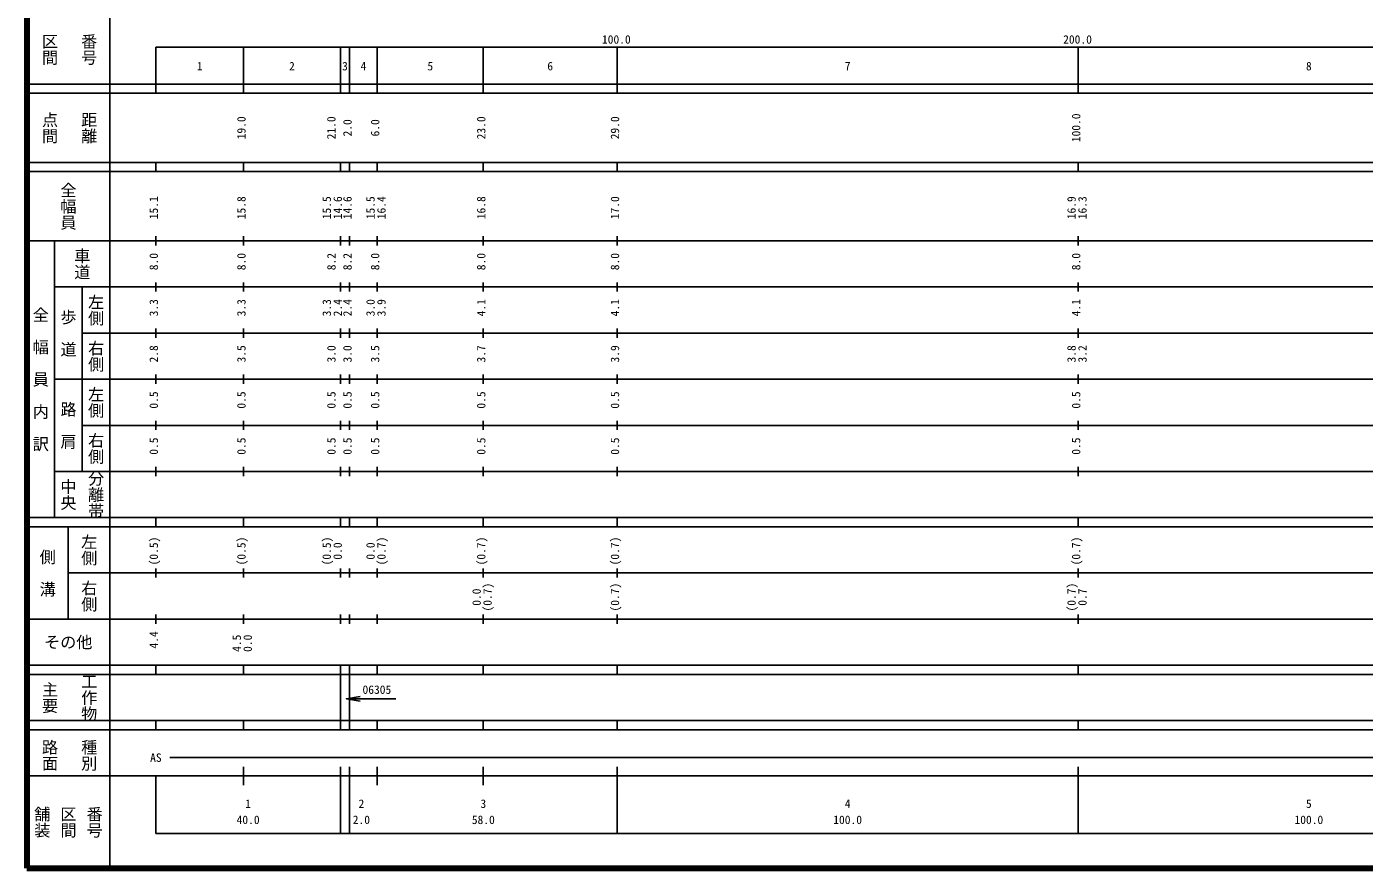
# Model space of a CAD drawing. Units: millimetres on the paper, enlarged 1000 times. Extents: x 40000 to 680000, y 20000 to 380000.
# Drawn here: x 40000 to 330017, y 20000 to 202409 of the extents above; entities that cross this region are included whole.
import ezdxf
from ezdxf.enums import TextEntityAlignment as Align

# ---------------------------------------------------------------- set-up
doc = ezdxf.new("R2010")
doc.units = ezdxf.units.MM
doc.header["$LTSCALE"] = 1000
doc.layers.add('M-TTL', color=2, linetype='Continuous', lineweight=140)
doc.layers.add('M-TTL-BAND', color=7, linetype='Continuous', lineweight=25)
doc.styles.add('@ＭＳ ゴシック', font='')
doc.styles.add('ＭＳ ゴシック', font='')
doc.styles.get('@ＭＳ ゴシック').set_extended_font_data('@MS Gothic')
doc.styles.get('ＭＳ ゴシック').set_extended_font_data('MS Gothic')

# ---------------------------------------------------------------- blocks, each defined once
blk = doc.blocks.new('open_arrow')
at = {"color": 0, "linetype": 'Continuous', "lineweight": -2}
blk.add_lwpolyline([(7.5, 1.25), (0, 0), (7.5, -1.25)], dxfattribs=at)

msp = doc.modelspace()

# ---------------------------------------------------------------- linework, layer by layer
at = {"layer": 'M-TTL'}
for p, q in [((40000, 380000), (40000, 20000)), ((40000, 20000), (680000, 20000))]:
    msp.add_line(p, q, dxfattribs=at)
at = {"layer": 'M-TTL-BAND'}
for p, q in [((58000, 370000), (58000, 20000)), ((68000, 198000), (579000, 198000)), ((68000, 198000), (68000, 188000)), ((87000, 188000), (87000, 198000)), ((108000, 188000), (108000, 198000)), ((110000, 188000), (110000, 198000)), ((116000, 188000), (116000, 198000)), ((139000, 188000), (139000, 198000)), ((168000, 188000), (168000, 198000)), ((268000, 188000), (268000, 198000)), ((40000, 190000), (579000, 190000)), ((40000, 188000), (579000, 188000)), ((40000, 173000), (579000, 173000)), ((68000, 171000), (68000, 173000)), ((87000, 171000), (87000, 173000)), ((108000, 171000), (108000, 173000)), ((110000, 171000), (110000, 173000)), ((116000, 171000), (116000, 173000)), ((139000, 171000), (139000, 173000)), ((168000, 171000), (168000, 173000)), ((268000, 171000), (268000, 173000)), ((40000, 171000), (579000, 171000)), ((68000, 155000), (68000, 157000)), ((87000, 155000), (87000, 157000)), ((108000, 155000), (108000, 157000)), ((110000, 155000), (110000, 157000)), ((116000, 155000), (116000, 157000)), ((139000, 155000), (139000, 157000)), ((168000, 155000), (168000, 157000)), ((268000, 155000), (268000, 157000)), ((40000, 156000), (579000, 156000)), ((46000, 96000), (46000, 156000)), ((46000, 146000), (579000, 146000)), ((52000, 146000), (52000, 106000)), ((68000, 145000), (68000, 147000)), ((87000, 145000), (87000, 147000)), ((108000, 145000), (108000, 147000)), ((110000, 145000), (110000, 147000)), ((116000, 145000), (116000, 147000)), ((139000, 145000), (139000, 147000)), ((168000, 145000), (168000, 147000)), ((268000, 145000), (268000, 147000)), ((68000, 135000), (68000, 137000)), ((87000, 135000), (87000, 137000)), ((108000, 135000), (108000, 137000)), ((110000, 135000), (110000, 137000)), ((116000, 135000), (116000, 137000)), ((139000, 135000), (139000, 137000)), ((168000, 135000), (168000, 137000)), ((268000, 135000), (268000, 137000)), ((52000, 136000), (579000, 136000)), ((46000, 126000), (579000, 126000)), ((68000, 125000), (68000, 127000)), ((87000, 125000), (87000, 127000)), ((108000, 125000), (108000, 127000)), ((110000, 125000), (110000, 127000)), ((116000, 125000), (116000, 127000)), ((139000, 125000), (139000, 127000)), ((168000, 125000), (168000, 127000)), ((268000, 125000), (268000, 127000)), ((68000, 115000), (68000, 117000)), ((87000, 115000), (87000, 117000)), ((108000, 115000), (108000, 117000)), ((110000, 115000), (110000, 117000)), ((116000, 115000), (116000, 117000)), ((139000, 115000), (139000, 117000)), ((168000, 115000), (168000, 117000)), ((268000, 115000), (268000, 117000)), ((52000, 116000), (579000, 116000)), ((46000, 106000), (579000, 106000)), ((68000, 105000), (68000, 107000)), ((87000, 105000), (87000, 107000)), ((108000, 105000), (108000, 107000)), ((110000, 105000), (110000, 107000)), ((116000, 105000), (116000, 107000)), ((139000, 105000), (139000, 107000)), ((168000, 105000), (168000, 107000)), ((268000, 105000), (268000, 107000)), ((40000, 96000), (579000, 96000)), ((68000, 94000), (68000, 96000)), ((87000, 94000), (87000, 96000)), ((108000, 94000), (108000, 96000)), ((110000, 94000), (110000, 96000)), ((116000, 94000), (116000, 96000)), ((139000, 94000), (139000, 96000)), ((168000, 94000), (168000, 96000)), ((268000, 94000), (268000, 96000)), ((40000, 94000), (579000, 94000)), ((49000, 94000), (49000, 74000)), ((68000, 83000), (68000, 85000)), ((87000, 83000), (87000, 85000)), ((108000, 83000), (108000, 85000)), ((110000, 83000), (110000, 85000)), ((116000, 83000), (116000, 85000)), ((139000, 83000), (139000, 85000)), ((168000, 83000), (168000, 85000)), ((268000, 83000), (268000, 85000)), ((49000, 84000), (579000, 84000)), ((40000, 74000), (579000, 74000)), ((68000, 73000), (68000, 75000)), ((87000, 73000), (87000, 75000)), ((108000, 73000), (108000, 75000)), ((110000, 73000), (110000, 75000)), ((116000, 73000), (116000, 75000)), ((139000, 73000), (139000, 75000)), ((168000, 73000), (168000, 75000)), ((268000, 73000), (268000, 75000)), ((40000, 64000), (579000, 64000)), ((68000, 62000), (68000, 64000)), ((87000, 62000), (87000, 64000)), ((108000, 62000), (108000, 64000)), ((110000, 62000), (110000, 64000)), ((116000, 62000), (116000, 64000)), ((139000, 62000), (139000, 64000)), ((168000, 62000), (168000, 64000)), ((268000, 62000), (268000, 64000)), ((40000, 62000), (579000, 62000)), ((108000, 52000), (108000, 62000)), ((110000, 52000), (110000, 62000)), ((109313, 56746), (120052, 56746)), ((40000, 52000), (579000, 52000)), ((40000, 50000), (579000, 50000)), ((68000, 50000), (68000, 52000)), ((87000, 50000), (87000, 52000)), ((108000, 50000), (108000, 52000)), ((110000, 50000), (110000, 52000)), ((116000, 50000), (116000, 52000)), ((139000, 50000), (139000, 52000)), ((168000, 50000), (168000, 52000)), ((268000, 50000), (268000, 52000)), ((71000, 44000), (407200, 44000)), ((87000, 38000), (87000, 42000)), ((108000, 27500), (108000, 42000)), ((110000, 27500), (110000, 42000)), ((116000, 38000), (116000, 42000)), ((139000, 38000), (139000, 42000)), ((168000, 27500), (168000, 42000)), ((268000, 27500), (268000, 42000)), ((40000, 40000), (579000, 40000)), ((68000, 40000), (68000, 27500)), ((68000, 27500), (579000, 27500))]:
    msp.add_line(p, q, dxfattribs=at)

# ---------------------------------------------------------------- block references
at = {"layer": 'M-TTL-BAND', "xscale": 400, "yscale": 400}
msp.add_blockref('open_arrow', (109313, 56746), dxfattribs=at)

# ---------------------------------------------------------------- texts
at = {"layer": 'M-TTL-BAND', "style": '@ＭＳ ゴシック'}
for s, p in [('区間', (45000, 197500)), ('番号', (53500, 197500)), ('点間', (45000, 180500)), ('距離', (53500, 180500)), ('全幅員', (49000, 163500)), ('車道', (52000, 151000)), ('左側', (55000, 141000)), ('全\u3000幅\u3000員\u3000内\u3000訳', (43000, 126000)), ('歩\u3000道', (49000, 136000)), ('右側', (55000, 131000)), ('左側', (55000, 121000)), ('路\u3000肩', (49000, 116000)), ('右側', (55000, 111000)), ('分離帯', (55000, 101000)), ('中央', (49000, 101000)), ('左側', (53500, 89000)), ('側\u3000溝', (44500, 84000)), ('右側', (53500, 79000)), ('工作物', (53500, 57000)), ('主要', (45000, 57000)), ('路面', (45000, 44500)), ('種別', (53500, 44500)), ('舗装', (43333, 30000)), ('区間', (49000, 30000)), ('番号', (54667, 30000))]:
    msp.add_text(s, height=2566, rotation=270, dxfattribs=at).set_placement(p, align=Align.MIDDLE_CENTER)
at = {"layer": 'M-TTL-BAND', "style": 'ＭＳ ゴシック'}
for s, p in [('100.0', (167844, 198195)), ('200.0', (267844, 198195)), ('1', (77500, 192405)), ('2', (97500, 192405)), ('3', (109000, 192405)), ('4', (113000, 192405)), ('5', (127500, 192405)), ('6', (153500, 192405)), ('7', (218000, 192405)), ('8', (318000, 192405)), ('AS', (68000, 42500)), ('1', (88000, 32523)), ('2', (112558, 32523)), ('3', (139000, 32523)), ('4', (218000, 32523)), ('5', (318000, 32523)), ('40.0', (88000, 29033)), ('2.0', (112558, 29033)), ('58.0', (139000, 29033)), ('100.0', (218000, 29033)), ('100.0', (318000, 29033))]:
    msp.add_text(s, height=1833, dxfattribs=at).set_placement(p, align=Align.BOTTOM_CENTER)
for s, p in [('19.0', (88000, 180500)), ('21.0', (107500, 180500)), ('23.0', (140000, 180500)), ('29.0', (169000, 180500)), ('100.0', (269000, 180500)), ('2.0', (111000, 180500)), ('6.0', (117000, 180500)), ('15.1', (69000, 163174)), ('15.8', (88000, 163174)), ('15.5', (106514, 163174)), ('14.6', (108884, 163174)), ('14.6', (111000, 163174)), ('15.5', (116000, 163174)), ('16.4', (118370, 163174)), ('16.8', (140000, 163174)), ('17.0', (169000, 163174)), ('16.9', (268000, 163174)), ('16.3', (270370, 163174)), ('8.0', (69000, 151500)), ('8.0', (88000, 151500)), ('8.2', (107514, 151500)), ('8.2', (111000, 151500)), ('8.0', (117000, 151500)), ('8.0', (140000, 151500)), ('8.0', (169000, 151500)), ('8.0', (269000, 151500)), ('3.3', (69000, 141500)), ('3.3', (88000, 141500)), ('3.3', (106514, 141500)), ('2.4', (108884, 141500)), ('2.4', (111000, 141500)), ('3.0', (116000, 141500)), ('3.9', (118370, 141500)), ('4.1', (140000, 141500)), ('4.1', (169000, 141500)), ('4.1', (269000, 141500)), ('2.8', (69000, 131500)), ('3.5', (88000, 131500)), ('3.0', (107514, 131500)), ('3.0', (111000, 131500)), ('3.5', (117000, 131500)), ('3.7', (140000, 131500)), ('3.9', (169000, 131500)), ('3.8', (268000, 131500)), ('3.2', (270370, 131500)), ('0.5', (69000, 121500)), ('0.5', (88000, 121500)), ('0.5', (107514, 121500)), ('0.5', (111000, 121500)), ('0.5', (117000, 121500)), ('0.5', (140000, 121500)), ('0.5', (169000, 121500)), ('0.5', (269000, 121500)), ('0.5', (69000, 111500)), ('0.5', (88000, 111500)), ('0.5', (107514, 111500)), ('0.5', (111000, 111500)), ('0.5', (117000, 111500)), ('0.5', (140000, 111500)), ('0.5', (169000, 111500)), ('0.5', (269000, 111500)), ('(0.5)', (69000, 88764)), ('(0.5)', (88000, 88764)), ('(0.5)', (106500, 88764)), ('0.0', (108870, 88764)), ('0.0', (116000, 88764)), ('(0.7)', (118370, 88764)), ('(0.7)', (140000, 88764)), ('(0.7)', (169000, 88764)), ('(0.7)', (269000, 88764)), ('(0.7)', (141370, 78764)), ('(0.7)', (169000, 78764)), ('(0.7)', (268000, 78764)), ('0.0', (139000, 78764)), ('0.7', (270370, 78764)), ('4.4', (69000, 69500)), ('4.5', (87000, 68764)), ('0.0', (89370, 68764))]:
    msp.add_text(s, height=1833, rotation=90, dxfattribs=at).set_placement(p, align=Align.BOTTOM_CENTER)
msp.add_text('その他', height=2566, dxfattribs=at).set_placement((49000, 69000), align=Align.MIDDLE_CENTER)
msp.add_text('06305', height=1833, dxfattribs=at).set_placement((112802, 57246), align=Align.BOTTOM_LEFT)

doc.saveas('drawing.dxf')
